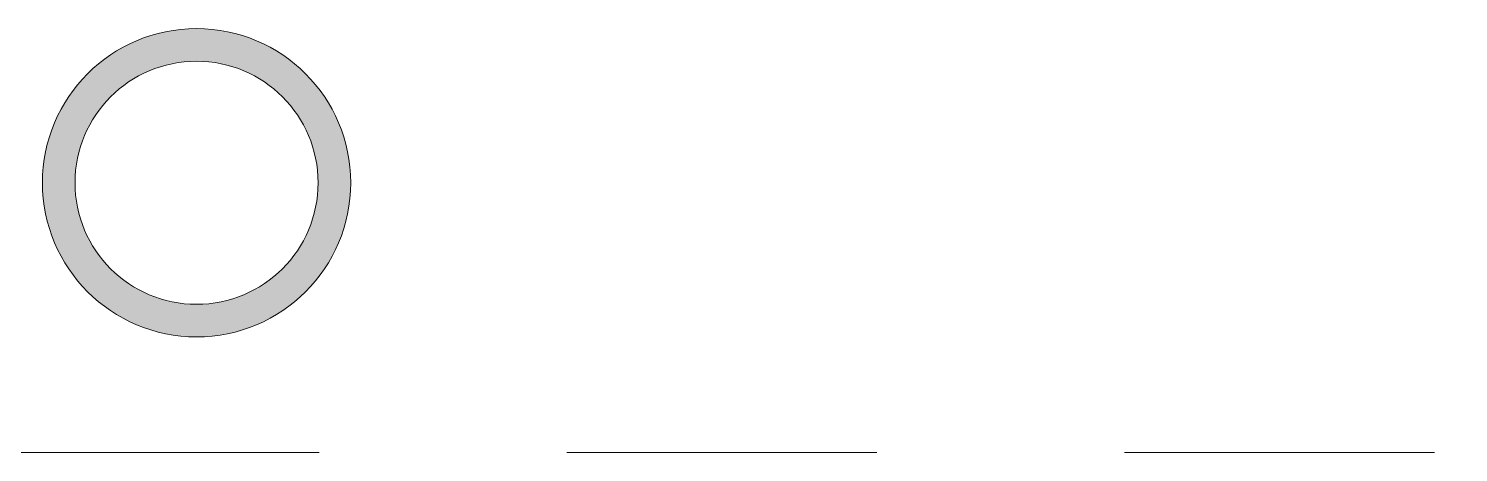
# Model space of a CAD drawing. Header units: metres. Extents: x 14 to 2416, y -346 to 476.
# Drawn here: x 146.934 to 147.511, y -148.928 to -148.757 of the extents above; entities that cross this region are included whole.
import ezdxf

# ---------------------------------------------------------------- set-up
doc = ezdxf.new("R2010")
doc.units = ezdxf.units.M
doc.linetypes.add('0', pattern=[0])
doc.linetypes.add('HIDDEN2', pattern=[0.1875, 0.125, -0.0625])
doc.layers.get('0').update_dxf_attribs({"linetype": '0', "lineweight": 20})
for name, color, linetype, lineweight in [('A-ANNO-TEXT', 20, 'Continuous', 13), ('baños', 251, 'Continuous', 0), ('MAVA -LUMINARIAS', 1, 'Continuous', 18)]:
    doc.layers.add(name, color=color, linetype=linetype, lineweight=lineweight)
doc.layers.add('MAVA Luminarias', color=1, linetype='Continuous')
doc.layers.add('Techos 1', color=7, linetype='HIDDEN2', lineweight=9, true_color=0x42391a)
doc.styles.get("Standard").update_dxf_attribs({"font": 'arial.ttf', "height": 0.1875})

# ---------------------------------------------------------------- blocks, each defined once
blk = doc.blocks.new('PL BASE 2N NASAS 09')
at = {"layer": 'Techos 1'}
blk.add_line((163.94755, -22.21177), (176.09755, -22.21177), dxfattribs=at)
at = {"layer": 'baños', "linetype": 'Continuous', "flags": 8}
for tag, p in [('MODELNUMBER', (167.1329, -5.63062, 0)), ('TRADENAME', (167.1329, -5.63066, 0)), ('PRODUCT', (167.1329, -5.6307, 0)), ('MATERIAL', (167.1329, -5.63074, 0)), ('MODELNUMBER', (168.30765, -5.63062, 0)), ('TRADENAME', (168.30765, -5.63066, 0)), ('PRODUCT', (168.30765, -5.6307, 0)), ('MATERIAL', (168.30765, -5.63074, 0))]:
    blk.add_attdef(tag, p, '', height=0.0000254, rotation=180.00008, dxfattribs=at)
at = {"layer": 'baños', "linetype": 'Continuous'}
for tag, p, rotation in [('MODELNUMBER', (169.24282, -19.70647), 180.00008), ('TRADENAME', (169.24278, -19.70642), 180.00008), ('MATERIAL', (169.24301, -19.70634), 180.00008), ('PRODUCT', (169.243, -19.70638), 180.00008), ('MODELNUMBER', (169.95239, -19.70647), 179.99992), ('TRADENAME', (169.95239, -19.70642), 179.99992), ('MATERIAL', (169.95239, -19.70634), 179.99992), ('PRODUCT', (169.95239, -19.70638), 179.99992)]:
    blk.add_attdef(tag, p, '', height=0.0000254, rotation=rotation, dxfattribs=at)
blk = doc.blocks.new('PL MUEBLES 2N NASAS 09')
blk.add_blockref('PL BASE 2N NASAS 09', (49.91428, 62.71701))
blk = doc.blocks.new('A$C595364de')
blk.add_blockref('PL MUEBLES 2N NASAS 09', (-199.56182, -36.6052))
blk = doc.blocks.new('downlight')
at = {"layer": 'MAVA -LUMINARIAS'}
h = blk.add_hatch(color=3, dxfattribs=at)
h.dxf.hatch_style = 1
h.paths.add_polyline_path([(-5.41605, -22.45707, 1), (-5.29166, -22.45707, 1)])
h.paths.add_polyline_path([(-5.30481, -22.45707, -1), (-5.4029, -22.45707, -1)], flags=16)
at = {"layer": 'MAVA -LUMINARIAS', "color": 3}
for radius in [0.06219, 0.04904]:
    blk.add_circle((-5.35386, -22.45707), radius, dxfattribs=at)

msp = doc.modelspace()

# ---------------------------------------------------------------- block references
at = {"layer": 'A-ANNO-TEXT'}
msp.add_blockref('A$C595364de', (124.07662, -152.82804), dxfattribs=at)
msp.add_blockref('A$C595364de', (124.07662, -152.82804), dxfattribs=at)
at = {"layer": 'MAVA Luminarias'}
msp.add_blockref('downlight', (152.35608, -126.36214), dxfattribs=at)
msp.add_blockref('downlight', (152.35608, -126.36214), dxfattribs=at)

doc.saveas('drawing.dxf')
